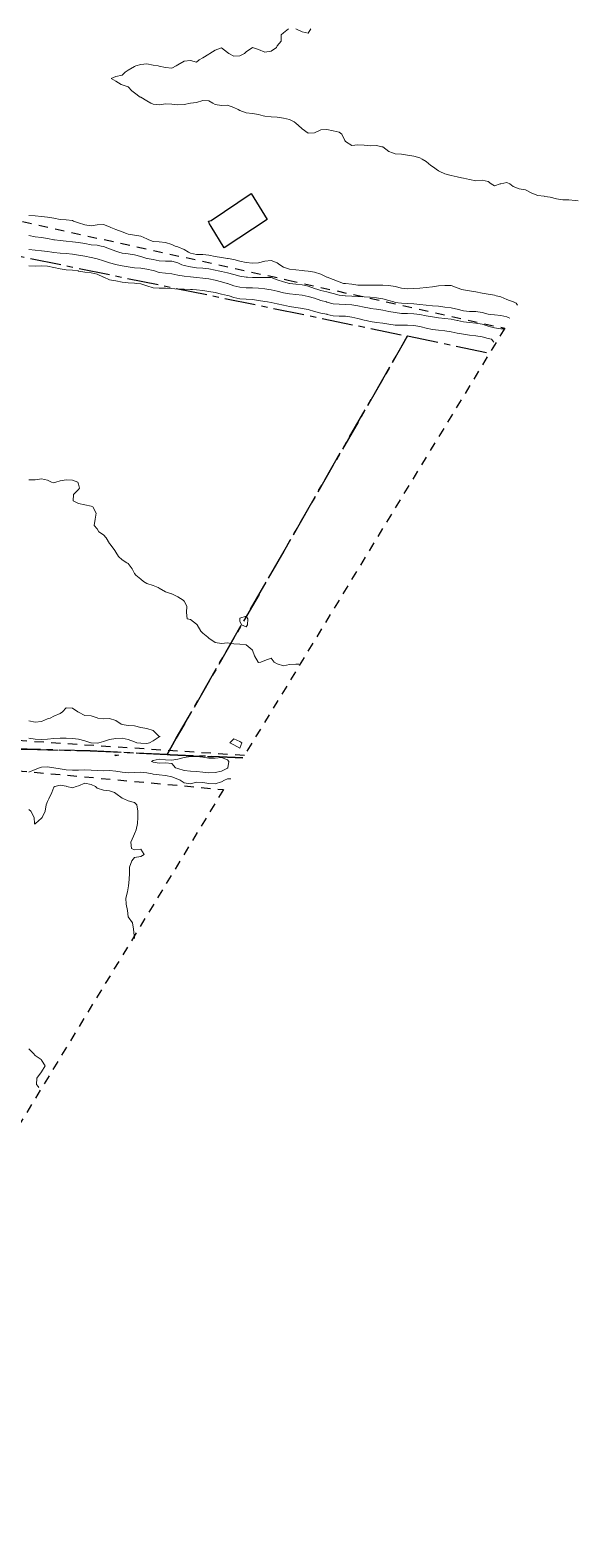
# Model space of a CAD drawing. Header units: centimetres. Extents: x 0 to 642158, y -847 to 649707.
# Drawn here: x 618009.3 to 618053.5, y 621317.3 to 621437.2 of the extents above; entities that cross this region are included whole.
import ezdxf

# ---------------------------------------------------------------- set-up
doc = ezdxf.new("R2010")
doc.units = ezdxf.units.CM
doc.header["$MEASUREMENT"] = 0
doc.linetypes.add('CENTERX2', pattern=[4, 2.5, -0.5, 0.5, -0.5])
doc.linetypes.add('JIS_02_0.7', pattern=[1.35, 0.75, -0.6])
doc.layers.add('SPW_batiments', color=7, linetype='Continuous')
doc.layers.add('SPW_parcellaire cadastral', color=7, linetype='CENTERX2', lineweight=25, true_color=0xff0542)
doc.layers.add('WAL_parcellaire agricole', color=7, linetype='JIS_02_0.7', lineweight=25)
doc.layers.add('WAL_topographie 0.5', color=253, linetype='Continuous', lineweight=20)

msp = doc.modelspace()

# ---------------------------------------------------------------- linework, layer by layer
at = {"layer": 'SPW_batiments'}
msp.add_lwpolyline([(618028.43, 621421.89), (618024.97, 621419.62), (618023.93, 621421.32), (618023.8, 621421.54), (618023.7, 621421.75), (618023.92, 621421.81), (618027.16, 621423.99), (618028.43, 621421.89)], dxfattribs=at)
at = {"layer": 'SPW_parcellaire cadastral'}
for points in [[(617976.84, 621399.15), (617997.61, 621421.18), (618039.75, 621412.51), (618021.12, 621380.12), (618020.38, 621378.81), (618014.17, 621379.11), (618009.1, 621379.23), (618004.12, 621379.35), (618003.85, 621380.84), (618001.94, 621390.91), (617988.15, 621394.13), (617983.38, 621395.07), (617977.1, 621398.95), (617976.84, 621399.15)], [(618026.48, 621378.54), (618020.63, 621378.79), (618020.38, 621378.81), (618021.12, 621380.12), (618039.75, 621412.51), (618046.36, 621411.14)], [(617959.86, 621317.06), (617979.67, 621311.41), (617984.55, 621328.86), (617964.71, 621334.4), (617964.93, 621335.2), (617975.38, 621332.7), (617978.5, 621343.98), (617982.85, 621359.87), (618001.9, 621358.3), (618003.29, 621377.89), (618003.37, 621379.38), (618003.57, 621379.36), (618004.12, 621379.35), (618009.1, 621379.23), (618014.17, 621379.11), (618020.38, 621378.81), (618020.63, 621378.79), (618026.48, 621378.54)]]:
    msp.add_lwpolyline(points, dxfattribs=at)
at = {"layer": 'WAL_parcellaire agricole'}
for points in [[(618026.6, 621378.73), (618004.13, 621380.21), (618002.8, 621390.84), (617987.08, 621395.77), (617978.36, 621400.06), (617977.13, 621406.33), (617984.13, 621415.34), (617993.46, 621423.67), (618002.13, 621423.17), (618030.13, 621417.01), (618047.58, 621413.14), (618026.6, 621378.73)], [(617996.69, 621329.69), (617987.18, 621333.13), (617975.06, 621331.88), (617982.81, 621359.38), (618002.86, 621357.64), (618004.3, 621377.88), (618024.92, 621375.99), (617996.69, 621329.69)]]:
    msp.add_lwpolyline(points, dxfattribs=at)
at = {"layer": 'WAL_topographie 0.5'}
for points in [[(618030.16, 621437.25), (618029.75, 621436.93), (618029.58, 621436.75), (618029.56, 621436.25), (618029.25, 621435.86), (618029.18, 621435.75), (618028.75, 621435.44), (618028.25, 621435.37), (618027.75, 621435.59), (618027.25, 621435.75), (618026.75, 621435.38), (618026.61, 621435.25), (618026.25, 621435.08), (618025.75, 621435.05), (618025.36, 621435.25), (618025.25, 621435.33), (618024.75, 621435.72), (618024.25, 621435.52), (618023.82, 621435.25), (618023.75, 621435.21), (618023.25, 621434.9), (618022.97, 621434.75), (618022.75, 621434.57), (618022.25, 621434.69), (618021.75, 621434.63), (618021.25, 621434.35), (618021.1, 621434.25), (618020.75, 621434.08), (618020.25, 621434.13), (618019.75, 621434.24), (618019.65, 621434.25), (618019.25, 621434.32), (618018.75, 621434.42), (618018.25, 621434.36), (618017.86, 621434.25), (618017.75, 621434.21), (618017.25, 621433.92), (618016.99, 621433.75), (618016.75, 621433.51), (618016.25, 621433.41), (618015.88, 621433.25), (618016.25, 621433.02), (618016.69, 621432.75), (618016.75, 621432.74), (618017.25, 621432.56), (618017.53, 621432.25), (618017.75, 621432.09), (618018.22, 621431.75), (618018.25, 621431.73), (618018.75, 621431.44), (618019.08, 621431.25), (618019.25, 621431.18), (618019.75, 621431.13), (618020.25, 621431.21), (618020.75, 621431.18), (618021.25, 621431.11), (618021.75, 621431.15), (618022.25, 621431.25), (618022.25, 621431.25), (618022.75, 621431.32), (618023.25, 621431.47), (618023.75, 621431.45), (618024.06, 621431.25), (618024.25, 621431.14), (618024.75, 621431.08), (618025.25, 621431.1), (618025.75, 621430.9), (618026.09, 621430.75), (618026.25, 621430.66), (618026.75, 621430.48), (618027.25, 621430.42), (618027.75, 621430.34), (618028.13, 621430.25), (618028.25, 621430.22), (618028.75, 621430.15), (618029.25, 621430.12), (618029.75, 621430.05), (618030.25, 621429.93), (618030.62, 621429.75), (618030.75, 621429.65), (618031.21, 621429.25), (618031.25, 621429.2), (618031.75, 621428.85), (618032.25, 621428.87), (618032.75, 621429.11), (618033.25, 621429.13), (618033.75, 621429.02), (618034.25, 621428.93), (618034.45, 621428.75), (618034.7, 621428.25), (618034.75, 621428.17), (618035.25, 621427.84), (618035.75, 621427.91), (618036.25, 621427.88), (618036.75, 621427.82), (618037.25, 621427.86), (618037.67, 621427.75), (618037.75, 621427.73), (618038.25, 621427.37), (618038.54, 621427.25), (618038.75, 621427.19), (618039.25, 621427.14), (618039.75, 621427.06), (618040.25, 621426.98), (618040.75, 621426.85), (618040.92, 621426.75), (618041.25, 621426.56), (618041.62, 621426.25), (618041.75, 621426.15), (618042.25, 621425.81), (618042.34, 621425.75), (618042.75, 621425.58), (618043.25, 621425.44), (618043.75, 621425.33), (618044.1, 621425.25), (618044.25, 621425.22), (618044.75, 621425.12), (618045.25, 621425.01), (618045.75, 621425.06), (618046.25, 621424.95), (618046.49, 621424.75), (618046.75, 621424.59), (618047.22, 621424.75), (618047.25, 621424.76), (618047.75, 621424.87), (618047.98, 621424.75), (618048.25, 621424.56), (618048.75, 621424.36), (618049.25, 621424.29), (618049.3, 621424.25), (618049.75, 621424.01), (618050.25, 621423.83), (618050.75, 621423.76), (618050.81, 621423.75), (618051.25, 621423.68), (618051.75, 621423.56), (618052.25, 621423.48), (618052.75, 621423.46), (618053.25, 621423.42), (618053.5, 621423.38)], [(618031.96, 621437.25), (618031.75, 621436.89), (618031.25, 621437), (618030.75, 621437.25)], [(618048.6, 621415), (618048.5, 621415.15), (618048.28, 621415.25), (618048.25, 621415.27), (618047.75, 621415.45), (618047.25, 621415.65), (618046.89, 621415.75), (618046.75, 621415.81), (618046.25, 621415.89), (618045.75, 621415.97), (618045.25, 621416.06), (618044.75, 621416.15), (618044.25, 621416.22), (618044.12, 621416.25), (618043.75, 621416.39), (618043.25, 621416.57), (618042.75, 621416.58), (618042.25, 621416.54), (618041.75, 621416.48), (618041.25, 621416.41), (618040.75, 621416.37), (618040.25, 621416.34), (618039.75, 621416.3), (618039.25, 621416.36), (618038.75, 621416.5), (618038.25, 621416.58), (618037.75, 621416.6), (618037.25, 621416.61), (618036.75, 621416.61), (618036.25, 621416.59), (618035.75, 621416.61), (618035.25, 621416.67), (618034.75, 621416.73), (618034.6, 621416.75), (618034.25, 621416.87), (618033.75, 621417.06), (618033.26, 621417.25), (618033.25, 621417.25), (618032.75, 621417.5), (618032.25, 621417.64), (618031.75, 621417.72), (618031.45, 621417.75), (618031.25, 621417.78), (618030.75, 621417.85), (618030.25, 621417.89), (618029.75, 621418.05), (618029.45, 621418.25), (618029.25, 621418.39), (618028.75, 621418.58), (618028.25, 621418.53), (618027.75, 621418.4), (618027.25, 621418.37), (618026.75, 621418.43), (618026.25, 621418.54), (618025.75, 621418.66), (618025.29, 621418.75), (618025.25, 621418.76), (618024.75, 621418.83), (618024.25, 621418.92), (618023.75, 621419.02), (618023.25, 621419.07), (618022.75, 621419.07), (618022.25, 621419.18), (618022.1, 621419.25), (618021.75, 621419.48), (618021.25, 621419.68), (618021.03, 621419.75), (618020.75, 621419.87), (618020.25, 621420.05), (618019.75, 621420.08), (618019.25, 621420.12), (618018.9, 621420.25), (618018.75, 621420.32), (618018.25, 621420.55), (618017.75, 621420.64), (618017.25, 621420.7), (618017.1, 621420.75), (618016.75, 621420.89), (618016.25, 621421.08), (618015.85, 621421.25), (618015.75, 621421.31), (618015.25, 621421.5), (618014.75, 621421.46), (618014.25, 621421.37), (618013.75, 621421.45), (618013.25, 621421.62), (618012.85, 621421.75), (618012.75, 621421.8), (618012.25, 621421.85), (618011.75, 621421.89), (618011.25, 621421.99), (618010.75, 621422.09), (618010.25, 621422.14), (618009.75, 621422.18), (618009.25, 621422.2)], [(618048, 621413.94), (618047.85, 621414), (618047.75, 621414.05), (618047.25, 621414.15), (618046.75, 621414.21), (618046.44, 621414.25), (618046.25, 621414.28), (618045.75, 621414.39), (618045.25, 621414.47), (618044.75, 621414.49), (618044.25, 621414.54), (618043.75, 621414.66), (618043.36, 621414.75), (618043.25, 621414.78), (618042.75, 621414.84), (618042.25, 621414.9), (618041.75, 621414.95), (618041.25, 621415), (618040.75, 621415.05), (618040.25, 621415.09), (618039.75, 621415.12), (618039.25, 621415.15), (618038.75, 621415.22), (618038.63, 621415.25), (618038.25, 621415.36), (618037.75, 621415.49), (618037.25, 621415.59), (618036.75, 621415.63), (618036.25, 621415.66), (618035.75, 621415.7), (618035.25, 621415.73), (618034.75, 621415.75), (618034.72, 621415.75), (618034.25, 621415.81), (618033.75, 621415.93), (618033.25, 621416.06), (618032.75, 621416.18), (618032.52, 621416.25), (618032.25, 621416.34), (618031.75, 621416.51), (618031.25, 621416.62), (618030.75, 621416.69), (618030.27, 621416.75), (618030.25, 621416.75), (618029.75, 621416.86), (618029.25, 621417.03), (618028.75, 621417.21), (618028.25, 621417.23), (618027.75, 621417.21), (618027.25, 621417.23), (618026.85, 621417.25), (618026.75, 621417.26), (618026.25, 621417.33), (618025.75, 621417.46), (618025.25, 621417.59), (618024.75, 621417.69), (618024.48, 621417.75), (618024.25, 621417.81), (618023.75, 621417.91), (618023.25, 621417.96), (618022.75, 621418.01), (618022.25, 621418.08), (618021.75, 621418.19), (618021.56, 621418.25), (618021.25, 621418.39), (618020.75, 621418.54), (618020.25, 621418.53), (618019.75, 621418.56), (618019.25, 621418.66), (618018.78, 621418.75), (618018.75, 621418.76), (618018.25, 621418.9), (618017.75, 621419.05), (618017.25, 621419.12), (618016.75, 621419.18), (618016.5, 621419.25), (618016.25, 621419.33), (618015.75, 621419.53), (618015.25, 621419.71), (618015.07, 621419.75), (618014.75, 621419.81), (618014.25, 621419.86), (618013.75, 621419.95), (618013.25, 621420.03), (618012.75, 621420.09), (618012.25, 621420.14), (618011.75, 621420.19), (618011.31, 621420.25), (618011.25, 621420.26), (618010.75, 621420.35), (618010.25, 621420.43), (618009.75, 621420.5), (618009.25, 621420.61)], [(618047.5, 621413.09), (618047.25, 621413.09), (618046.75, 621413.16), (618046.44, 621413.25), (618046.25, 621413.3), (618045.75, 621413.45), (618045.25, 621413.54), (618044.75, 621413.59), (618044.25, 621413.65), (618043.77, 621413.75), (618043.75, 621413.75), (618043.25, 621413.86), (618042.75, 621413.93), (618042.25, 621413.98), (618041.75, 621414.04), (618041.25, 621414.14), (618040.75, 621414.25), (618040.75, 621414.25), (618040.25, 621414.3), (618039.75, 621414.31), (618039.25, 621414.33), (618038.75, 621414.39), (618038.25, 621414.48), (618037.75, 621414.6), (618037.25, 621414.68), (618036.75, 621414.73), (618036.67, 621414.75), (618036.25, 621414.83), (618035.75, 621414.93), (618035.25, 621415.01), (618034.75, 621415.04), (618034.25, 621415.06), (618033.75, 621415.11), (618033.25, 621415.24), (618033.21, 621415.25), (618032.75, 621415.38), (618032.25, 621415.55), (618031.75, 621415.7), (618031.5, 621415.75), (618031.25, 621415.79), (618030.75, 621415.85), (618030.25, 621415.91), (618029.75, 621415.99), (618029.25, 621416.11), (618028.75, 621416.22), (618028.56, 621416.25), (618028.25, 621416.3), (618027.75, 621416.35), (618027.25, 621416.38), (618026.75, 621416.38), (618026.25, 621416.43), (618025.75, 621416.56), (618025.25, 621416.74), (618025.21, 621416.75), (618024.75, 621416.88), (618024.25, 621417.01), (618023.75, 621417.11), (618023.25, 621417.16), (618022.75, 621417.21), (618022.5, 621417.25), (618022.25, 621417.28), (618021.75, 621417.34), (618021.25, 621417.42), (618020.75, 621417.52), (618020.25, 621417.57), (618019.75, 621417.63), (618019.35, 621417.75), (618019.25, 621417.78), (618018.75, 621417.9), (618018.25, 621417.96), (618017.75, 621418.01), (618017.25, 621418.08), (618016.75, 621418.17), (618016.36, 621418.25), (618016.25, 621418.27), (618015.75, 621418.4), (618015.25, 621418.57), (618014.75, 621418.72), (618014.63, 621418.75), (618014.25, 621418.84), (618013.75, 621418.93), (618013.25, 621419.01), (618012.75, 621419.09), (618012.25, 621419.16), (618011.75, 621419.18), (618011.25, 621419.23), (618011.1, 621419.25), (618010.75, 621419.3), (618010.25, 621419.37), (618009.75, 621419.42), (618009.25, 621419.48)], [(618046.69, 621412), (618046.52, 621412.25), (618046.25, 621412.31), (618045.75, 621412.43), (618045.25, 621412.52), (618044.75, 621412.58), (618044.25, 621412.65), (618043.75, 621412.75), (618043.74, 621412.75), (618043.25, 621412.84), (618042.75, 621412.93), (618042.25, 621412.99), (618041.75, 621413.04), (618041.25, 621413.13), (618040.85, 621413.25), (618040.75, 621413.27), (618040.25, 621413.36), (618039.75, 621413.39), (618039.25, 621413.39), (618038.75, 621413.39), (618038.25, 621413.45), (618037.75, 621413.54), (618037.25, 621413.6), (618036.75, 621413.67), (618036.41, 621413.75), (618036.25, 621413.78), (618035.75, 621413.91), (618035.25, 621414.02), (618034.75, 621414.1), (618034.25, 621414.11), (618033.75, 621414.13), (618033.28, 621414.25), (618033.25, 621414.26), (618032.75, 621414.36), (618032.25, 621414.47), (618031.75, 621414.63), (618031.25, 621414.73), (618031.13, 621414.75), (618030.75, 621414.8), (618030.25, 621414.89), (618029.75, 621414.99), (618029.25, 621415.11), (618028.75, 621415.2), (618028.47, 621415.25), (618028.25, 621415.28), (618027.75, 621415.37), (618027.25, 621415.44), (618026.75, 621415.47), (618026.25, 621415.5), (618025.75, 621415.62), (618025.37, 621415.75), (618025.25, 621415.78), (618024.75, 621415.89), (618024.25, 621416), (618023.75, 621416.09), (618023.25, 621416.16), (618022.75, 621416.23), (618022.43, 621416.25), (618022.25, 621416.26), (618021.75, 621416.28), (618021.25, 621416.29), (618020.75, 621416.33), (618020.25, 621416.35), (618019.75, 621416.35), (618019.25, 621416.4), (618018.75, 621416.55), (618018.25, 621416.71), (618017.91, 621416.75), (618017.75, 621416.76), (618017.25, 621416.78), (618016.75, 621416.84), (618016.25, 621416.94), (618015.75, 621417.03), (618015.29, 621417.25), (618015.25, 621417.26), (618014.75, 621417.49), (618014.25, 621417.6), (618013.75, 621417.64), (618013.25, 621417.74), (618013.21, 621417.75), (618012.75, 621417.81), (618012.25, 621417.84), (618011.75, 621417.92), (618011.25, 621418.03), (618010.75, 621418.12), (618010.25, 621418.16), (618009.75, 621418.14), (618009.25, 621418.17)], [(618009.25, 621400.93), (618009.75, 621400.94), (618010.25, 621401.02), (618010.75, 621400.9), (618011.07, 621400.75), (618011.25, 621400.7), (618011.42, 621400.75), (618011.75, 621400.85), (618012.25, 621400.94), (618012.75, 621400.89), (618013.19, 621400.75), (618013.25, 621400.58), (618013.33, 621400.25), (618013.25, 621400.15), (618012.83, 621399.75), (618012.82, 621399.25), (618013.25, 621399.03), (618013.75, 621398.91), (618014.25, 621398.81), (618014.4, 621398.75), (618014.66, 621398.25), (618014.59, 621397.75), (618014.5, 621397.25), (618014.75, 621396.97), (618014.87, 621396.75), (618015.25, 621396.49), (618015.48, 621396.25), (618015.75, 621395.81), (618015.8, 621395.75), (618016.17, 621395.25), (618016.25, 621395.1), (618016.46, 621394.75), (618016.75, 621394.49), (618017.14, 621394.25), (618017.25, 621394.19), (618017.55, 621393.75), (618017.75, 621393.38), (618017.85, 621393.25), (618018.25, 621392.92), (618018.47, 621392.75), (618018.75, 621392.59), (618019.25, 621392.42), (618019.65, 621392.25), (618019.75, 621392.2), (618020.25, 621391.91), (618020.73, 621391.75), (618020.75, 621391.74), (618021.25, 621391.5), (618021.66, 621391.25), (618021.75, 621391.15), (618021.97, 621390.75), (618021.95, 621390.25), (618022, 621389.75), (618022.25, 621389.67), (618022.75, 621389.32), (618022.8, 621389.25), (618023.1, 621388.75), (618023.25, 621388.57), (618023.67, 621388.25), (618023.75, 621388.19), (618024.25, 621387.82), (618024.75, 621387.76), (618025.25, 621387.8), (618025.54, 621387.75), (618025.75, 621387.72), (618026.25, 621387.69), (618026.75, 621387.65), (618027.24, 621387.25), (618027.25, 621387.21), (618027.42, 621386.75), (618027.71, 621386.25), (618027.75, 621386.22), (618027.92, 621386.25), (618028.25, 621386.37), (618028.75, 621386.57), (618029.01, 621386.25), (618029.25, 621386.11), (618029.75, 621385.94), (618030.25, 621386.05), (618030.75, 621386.09), (618031, 621386.09)], [(618026.86, 621389.25), (618026.75, 621389.1), (618026.38, 621389.25), (618026.25, 621389.55), (618026.23, 621389.75), (618026.25, 621389.78), (618026.75, 621389.95), (618026.89, 621389.75), (618026.86, 621389.25)], [(618009.25, 621381.53), (618009.75, 621381.41), (618010.25, 621381.48), (618010.75, 621381.68), (618010.97, 621381.75), (618011.25, 621381.91), (618011.75, 621382.11), (618011.94, 621382.25), (618012.25, 621382.57), (618012.75, 621382.54), (618013.18, 621382.25), (618013.25, 621382.21), (618013.75, 621381.96), (618014.25, 621381.94), (618014.75, 621381.77), (618014.81, 621381.75), (618015.25, 621381.69), (618015.75, 621381.7), (618016.25, 621381.55), (618016.69, 621381.25), (618016.75, 621381.22), (618017.25, 621381.14), (618017.75, 621381.12), (618018.25, 621381), (618018.75, 621380.92), (618019.25, 621380.75), (618019.25, 621380.75), (618019.75, 621380.27), (618019.82, 621380.25), (618019.75, 621380.24), (618019.25, 621379.92), (618018.97, 621379.75), (618018.75, 621379.71), (618018.25, 621379.72), (618017.95, 621379.75), (618017.75, 621379.82), (618017.25, 621380.03), (618016.75, 621380.13), (618016.25, 621380.1), (618015.75, 621380.01), (618015.25, 621379.86), (618014.87, 621379.75), (618014.75, 621379.73), (618014.25, 621379.75), (618014.23, 621379.75), (618013.75, 621379.92), (618013.25, 621380.04), (618012.75, 621380.11), (618012.25, 621380.14), (618011.75, 621380.13), (618011.25, 621380.1), (618010.75, 621380.04), (618010.25, 621380.02), (618009.75, 621380.06), (618009.25, 621380.12)], [(618026.4, 621379.75), (618026.25, 621379.31), (618025.75, 621379.58), (618025.43, 621379.75), (618025.75, 621380.08), (618026.25, 621379.87), (618026.4, 621379.75)], [(618016.25, 621378.7), (618016.49, 621378.75), (618016.25, 621378.78), (618016.15, 621378.75), (618016.25, 621378.7)], [(618025.25, 621377.72), (618025.28, 621377.75), (618025.36, 621378.25), (618025.25, 621378.39), (618024.75, 621378.56), (618024.25, 621378.51), (618023.75, 621378.53), (618023.25, 621378.59), (618022.75, 621378.64), (618022.25, 621378.65), (618021.75, 621378.58), (618021.25, 621378.45), (618020.75, 621378.36), (618020.25, 621378.38), (618019.75, 621378.43), (618019.25, 621378.34), (618019.11, 621378.25), (618019.25, 621378.2), (618019.75, 621378.12), (618020.25, 621378.15), (618020.75, 621378.09), (618021.06, 621377.75), (618021.25, 621377.69), (618021.75, 621377.52), (618022.25, 621377.46), (618022.75, 621377.45), (618023.25, 621377.4), (618023.75, 621377.35), (618024.25, 621377.37), (618024.75, 621377.47), (618025.25, 621377.72)], [(618009.25, 621377.38), (618009.75, 621377.6), (618010.1, 621377.75), (618010.25, 621377.8), (618010.75, 621377.83), (618011.25, 621377.75), (618011.25, 621377.75), (618011.75, 621377.65), (618012.25, 621377.58), (618012.75, 621377.54), (618013.25, 621377.56), (618013.75, 621377.58), (618014.25, 621377.56), (618014.75, 621377.52), (618015.25, 621377.51), (618015.75, 621377.52), (618016.25, 621377.48), (618016.75, 621377.4), (618017.25, 621377.33), (618017.75, 621377.36), (618018.25, 621377.39), (618018.75, 621377.33), (618019.17, 621377.25), (618019.25, 621377.23), (618019.75, 621377.17), (618020.25, 621377.12), (618020.75, 621377.02), (618021.25, 621376.83), (618021.43, 621376.75), (618021.75, 621376.54), (618022.25, 621376.45), (618022.75, 621376.58), (618023.25, 621376.57), (618023.75, 621376.47), (618024.25, 621376.46), (618024.75, 621376.62), (618025, 621376.75), (618025, 621376.75), (618025.25, 621376.85), (618025.5, 621376.85)], [(618009.25, 621374.39), (618009.41, 621374.25), (618009.66, 621373.75), (618009.69, 621373.25), (618009.75, 621373.21), (618009.78, 621373.25), (618010.25, 621373.69), (618010.3, 621373.75), (618010.55, 621374.25), (618010.64, 621374.75), (618010.75, 621375.04), (618010.84, 621375.25), (618011.08, 621375.75), (618011.25, 621376.17), (618011.32, 621376.25), (618011.75, 621376.35), (618012.25, 621376.26), (618012.3, 621376.25), (618012.75, 621376.12), (618013.04, 621376.25), (618013.25, 621376.3), (618013.75, 621376.5), (618014.25, 621376.41), (618014.61, 621376.25), (618014.75, 621376.1), (618015.25, 621375.94), (618015.75, 621375.9), (618016.13, 621375.75), (618016.25, 621375.66), (618016.75, 621375.29), (618016.9, 621375.25), (618017.25, 621375.08), (618017.75, 621374.94), (618017.94, 621374.75), (618018.01, 621374.25), (618018.02, 621373.75), (618017.99, 621373.25), (618017.88, 621372.75), (618017.75, 621372.42), (618017.67, 621372.25), (618017.46, 621371.75), (618017.5, 621371.25), (618017.75, 621371.13), (618018.25, 621371.19), (618018.54, 621370.75), (618018.25, 621370.59), (618017.75, 621370.52), (618017.53, 621370.25), (618017.36, 621369.75), (618017.34, 621369.25), (618017.33, 621368.75), (618017.27, 621368.25), (618017.25, 621368.08), (618017.18, 621367.75), (618017.05, 621367.25), (618017.09, 621366.75), (618017.18, 621366.25), (618017.25, 621365.75), (618017.25, 621365.75), (618017.6, 621365.25), (618017.67, 621364.75), (618017.73, 621364.25), (618017.74, 621364)], [(618009.25, 621355.11), (618009.61, 621354.75), (618009.75, 621354.58), (618010.22, 621354.25), (618010.25, 621354.2), (618010.55, 621353.75), (618010.25, 621353.25), (618010.25, 621353.25), (618009.88, 621352.75), (618009.85, 621352.25), (618010, 621352.09), (618010.05, 621352)]]:
    msp.add_lwpolyline(points, dxfattribs=at)

doc.saveas('drawing.dxf')
